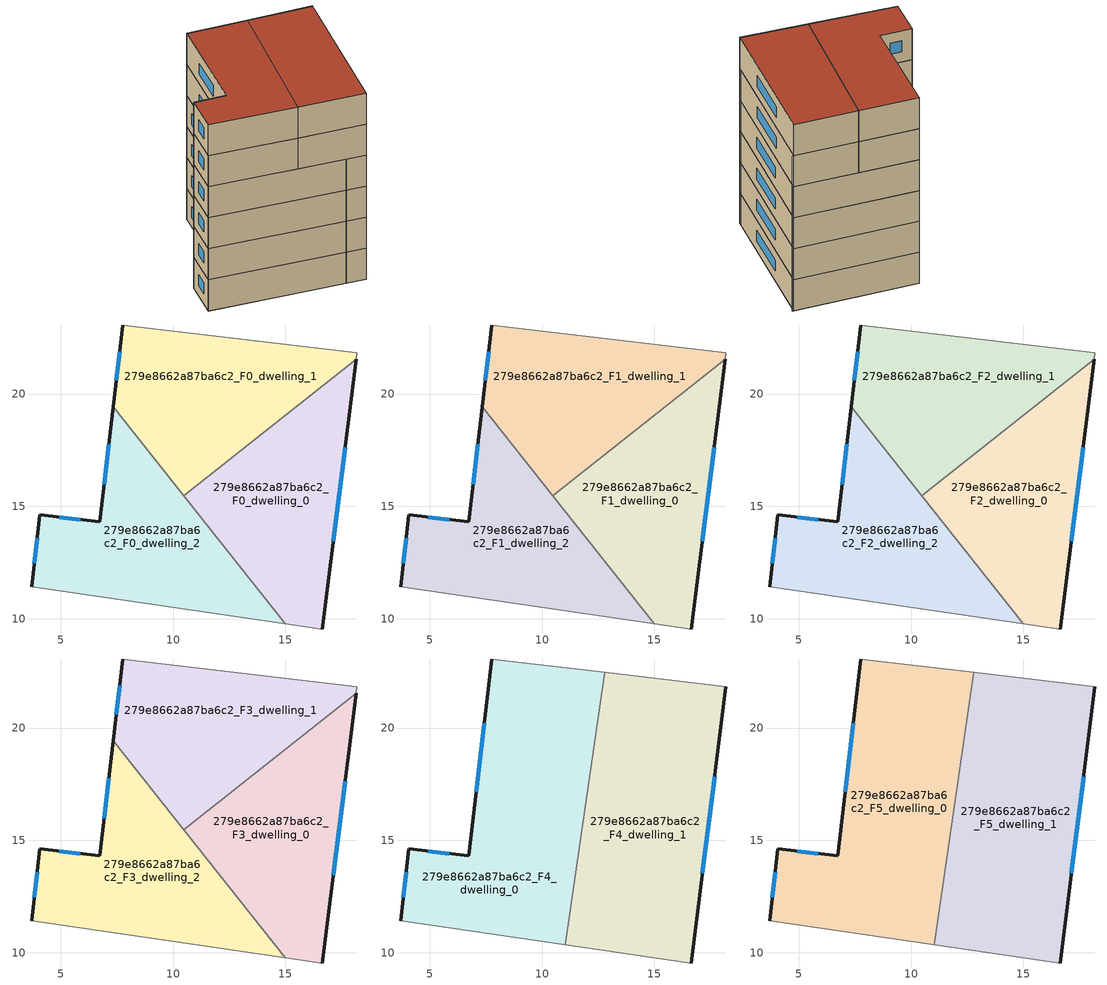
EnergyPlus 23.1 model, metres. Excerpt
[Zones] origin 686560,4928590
279e8662a87ba6c2_F0_dwelling_0
 floor ground (EU_floor_Construction): 16.63,9.54 18.15,21.55 10.48,15.46 14.99,9.78 z0
 wall outside (EU_wall_Construction): 18.15,21.55 16.63,9.54 z0:3
 wall adiabatic (EU_wall_Construction): 16.63,9.54 14.99,9.78 z0:3
 wall to 279e8662a87ba6c2_F0_dwelling_1 (EU_wall_Construction): 10.48,15.46 18.15,21.55 z0:3
 wall to 279e8662a87ba6c2_F0_dwelling_2 (EU_wall_Construction): 14.99,9.78 10.48,15.46 z0:3
 window (EU_Window_Construction): 17.65,17.64 17.12,13.44 z0.98:2.02
279e8662a87ba6c2_F0_dwelling_1
 floor ground (EU_floor_Construction): 18.15,21.55 18.18,21.84 7.75,23.08 7.33,19.43 10.48,15.46 z0
 wall outside (EU_wall_Construction): 7.33,19.43 7.75,23.08 z0:3
 wall adiabatic (EU_wall_Construction): 7.75,23.08 18.18,21.84 18.15,21.55 z0:3
 wall to 279e8662a87ba6c2_F0_dwelling_2 (EU_wall_Construction): 10.48,15.46 7.33,19.43 z0:3
 window (EU_Window_Construction): 7.47,20.62 7.61,21.89 z0.98:2.02
279e8662a87ba6c2_F0_dwelling_2
 floor ground (EU_floor_Construction): 14.99,9.78 7.33,19.43 6.73,14.31 4.06,14.62 3.69,11.43 z0
 wall outside (EU_wall_Construction): 3.69,11.43 4.06,14.62 6.73,14.31 7.33,19.43 z0:3
 wall adiabatic (EU_wall_Construction): 14.99,9.78 3.69,11.43 z0:3
 window (EU_Window_Construction): 6.93,15.97 7.13,17.77 / 3.81,12.47 3.94,13.58 / 4.93,14.52 5.86,14.41 z0.98:2.02
279e8662a87ba6c2_F1_dwelling_0
 floor to 279e8662a87ba6c2_F0_dwelling_0 (EU_floor_Construction): 16.63,9.54 18.15,21.55 10.48,15.46 14.99,9.78 z3
 wall outside (EU_wall_Construction): 18.15,21.55 16.63,9.54 z3:6
 wall adiabatic (EU_wall_Construction): 16.63,9.54 14.99,9.78 z3:6
 wall to 279e8662a87ba6c2_F1_dwelling_1 (EU_wall_Construction): 10.48,15.46 18.15,21.55 z3:6
 wall to 279e8662a87ba6c2_F1_dwelling_2 (EU_wall_Construction): 14.99,9.78 10.48,15.46 z3:6
 window (EU_Window_Construction): 17.65,17.64 17.12,13.44 z3.98:5.02
279e8662a87ba6c2_F1_dwelling_1
 floor to 279e8662a87ba6c2_F0_dwelling_1 (EU_floor_Construction): 18.15,21.55 18.18,21.84 7.75,23.08 7.33,19.43 10.48,15.46 z3
 wall outside (EU_wall_Construction): 7.33,19.43 7.75,23.08 z3:6
 wall adiabatic (EU_wall_Construction): 7.75,23.08 18.18,21.84 18.15,21.55 z3:6
 wall to 279e8662a87ba6c2_F1_dwelling_2 (EU_wall_Construction): 10.48,15.46 7.33,19.43 z3:6
 window (EU_Window_Construction): 7.47,20.62 7.61,21.89 z3.98:5.02
279e8662a87ba6c2_F1_dwelling_2
 floor to 279e8662a87ba6c2_F0_dwelling_2 (EU_floor_Construction): 14.99,9.78 7.33,19.43 6.73,14.31 4.06,14.62 3.69,11.43 z3
 wall outside (EU_wall_Construction): 3.69,11.43 4.06,14.62 6.73,14.31 7.33,19.43 z3:6
 wall adiabatic (EU_wall_Construction): 14.99,9.78 3.69,11.43 z3:6
 window (EU_Window_Construction): 6.93,15.97 7.13,17.77 / 3.81,12.47 3.94,13.58 / 4.93,14.52 5.86,14.41 z3.98:5.02
279e8662a87ba6c2_F2_dwelling_0
 floor to 279e8662a87ba6c2_F1_dwelling_0 (EU_floor_Construction): 16.63,9.54 18.15,21.55 10.48,15.46 14.99,9.78 z6
 wall outside (EU_wall_Construction): 18.15,21.55 16.63,9.54 z6:9
 wall adiabatic (EU_wall_Construction): 16.63,9.54 14.99,9.78 z6:9
 wall to 279e8662a87ba6c2_F2_dwelling_1 (EU_wall_Construction): 10.48,15.46 18.15,21.55 z6:9
 wall to 279e8662a87ba6c2_F2_dwelling_2 (EU_wall_Construction): 14.99,9.78 10.48,15.46 z6:9
 window (EU_Window_Construction): 17.65,17.64 17.12,13.44 z6.98:8.02
279e8662a87ba6c2_F2_dwelling_1
 floor to 279e8662a87ba6c2_F1_dwelling_1 (EU_floor_Construction): 18.15,21.55 18.18,21.84 7.75,23.08 7.33,19.43 10.48,15.46 z6
 wall outside (EU_wall_Construction): 7.33,19.43 7.75,23.08 z6:9
 wall adiabatic (EU_wall_Construction): 7.75,23.08 18.18,21.84 18.15,21.55 z6:9
 wall to 279e8662a87ba6c2_F2_dwelling_2 (EU_wall_Construction): 10.48,15.46 7.33,19.43 z6:9
 window (EU_Window_Construction): 7.47,20.62 7.61,21.89 z6.98:8.02
279e8662a87ba6c2_F2_dwelling_2
 floor to 279e8662a87ba6c2_F1_dwelling_2 (EU_floor_Construction): 14.99,9.78 7.33,19.43 6.73,14.31 4.06,14.62 3.69,11.43 z6
 wall outside (EU_wall_Construction): 3.69,11.43 4.06,14.62 6.73,14.31 7.33,19.43 z6:9
 wall adiabatic (EU_wall_Construction): 14.99,9.78 3.69,11.43 z6:9
 window (EU_Window_Construction): 6.93,15.97 7.13,17.77 / 3.81,12.47 3.94,13.58 / 4.93,14.52 5.86,14.41 z6.98:8.02
279e8662a87ba6c2_F3_dwelling_0
 floor to 279e8662a87ba6c2_F2_dwelling_0 (EU_floor_Construction): 16.63,9.54 18.15,21.55 10.48,15.46 14.99,9.78 z9
 wall outside (EU_wall_Construction): 18.15,21.55 16.63,9.54 z9:12
 wall adiabatic (EU_wall_Construction): 16.63,9.54 14.99,9.78 z9:12
 wall to 279e8662a87ba6c2_F3_dwelling_1 (EU_wall_Construction): 10.48,15.46 18.15,21.55 z9:12
 wall to 279e8662a87ba6c2_F3_dwelling_2 (EU_wall_Construction): 14.99,9.78 10.48,15.46 z9:12
 window (EU_Window_Construction): 17.65,17.64 17.12,13.44 z9.98:11.02
279e8662a87ba6c2_F3_dwelling_1
 floor to 279e8662a87ba6c2_F2_dwelling_1 (EU_floor_Construction): 18.15,21.55 18.18,21.84 7.75,23.08 7.33,19.43 10.48,15.46 z9
 wall outside (EU_wall_Construction): 7.33,19.43 7.75,23.08 z9:12
 wall adiabatic (EU_wall_Construction): 7.75,23.08 18.18,21.84 18.15,21.55 z9:12
 wall to 279e8662a87ba6c2_F3_dwelling_2 (EU_wall_Construction): 10.48,15.46 7.33,19.43 z9:12
 window (EU_Window_Construction): 7.47,20.62 7.61,21.89 z9.98:11.02
279e8662a87ba6c2_F3_dwelling_2
 floor to 279e8662a87ba6c2_F2_dwelling_2 (EU_floor_Construction): 14.99,9.78 7.33,19.43 6.73,14.31 4.06,14.62 3.69,11.43 z9
 wall outside (EU_wall_Construction): 3.69,11.43 4.06,14.62 6.73,14.31 7.33,19.43 z9:12
 wall adiabatic (EU_wall_Construction): 14.99,9.78 3.69,11.43 z9:12
 window (EU_Window_Construction): 6.93,15.97 7.13,17.77 / 3.81,12.47 3.94,13.58 / 4.93,14.52 5.86,14.41 z9.98:11.02
279e8662a87ba6c2_F4_dwelling_0
 floor to 279e8662a87ba6c2_F3_dwelling_2 (EU_floor_Construction): 11.02,10.36 11.57,14.09 7.33,19.43 6.73,14.31 4.06,14.62 3.69,11.43 z12
 floor to 279e8662a87ba6c2_F3_dwelling_1 (EU_floor_Construction): 11.94,16.62 12.79,22.48 7.75,23.08 7.33,19.43 10.48,15.46 z12
 floor to 279e8662a87ba6c2_F3_dwelling_0 (EU_floor_Construction): 11.57,14.09 11.94,16.62 10.48,15.46 z12
 wall outside (EU_wall_Construction): 3.69,11.43 4.06,14.62 6.73,14.31 7.75,23.08 z12:15
 wall adiabatic (EU_wall_Construction): 7.75,23.08 12.79,22.48 / 11.02,10.36 3.69,11.43 z12:15
 wall to 279e8662a87ba6c2_F4_dwelling_1 (EU_wall_Construction): 12.79,22.48 11.02,10.36 z12:15
 window (EU_Window_Construction): 3.81,12.47 3.94,13.58 / 4.93,14.52 5.86,14.41 / 7.06,17.16 7.42,20.22 z12.98:14.02
279e8662a87ba6c2_F4_dwelling_1
 floor to 279e8662a87ba6c2_F3_dwelling_0 (EU_floor_Construction): 16.63,9.54 18.15,21.55 11.94,16.62 11.57,14.09 14.99,9.78 z12
 floor to 279e8662a87ba6c2_F3_dwelling_2 (EU_floor_Construction): 14.99,9.78 11.57,14.09 11.02,10.36 z12
 floor to 279e8662a87ba6c2_F3_dwelling_1 (EU_floor_Construction): 18.15,21.55 18.18,21.84 12.79,22.48 11.94,16.62 z12
 wall outside (EU_wall_Construction): 18.18,21.84 16.63,9.54 z12:15
 wall adiabatic (EU_wall_Construction): 16.63,9.54 11.02,10.36 / 12.79,22.48 18.18,21.84 z12:15
 window (EU_Window_Construction): 17.68,17.84 17.14,13.54 z12.98:14.02
279e8662a87ba6c2_F5_dwelling_0
 floor to 279e8662a87ba6c2_F4_dwelling_0 (EU_floor_Construction): 11.02,10.36 12.79,22.48 7.75,23.08 6.73,14.31 4.06,14.62 3.69,11.43 z15
 wall outside (EU_wall_Construction): 3.69,11.43 4.06,14.62 6.73,14.31 7.75,23.08 z15:18
 wall adiabatic (EU_wall_Construction): 7.75,23.08 12.79,22.48 / 11.02,10.36 3.69,11.43 z15:18
 wall to 279e8662a87ba6c2_F5_dwelling_1 (EU_wall_Construction): 12.79,22.48 11.02,10.36 z15:18
 window (EU_Window_Construction): 3.81,12.47 3.94,13.58 / 4.93,14.52 5.86,14.41 / 7.06,17.16 7.42,20.22 z15.98:17.02
 roof outside (EU_roof_Construction): 12.79,22.48 11.02,10.36 3.69,11.43 4.06,14.62 6.73,14.31 7.75,23.08 z18
279e8662a87ba6c2_F5_dwelling_1
 floor to 279e8662a87ba6c2_F4_dwelling_1 (EU_floor_Construction): 16.63,9.54 18.18,21.84 12.79,22.48 11.02,10.36 z15
 wall outside (EU_wall_Construction): 18.18,21.84 16.63,9.54 z15:18
 wall adiabatic (EU_wall_Construction): 16.63,9.54 11.02,10.36 / 12.79,22.48 18.18,21.84 z15:18
 window (EU_Window_Construction): 17.68,17.84 17.14,13.54 z15.98:17.02
 roof outside (EU_roof_Construction): 18.18,21.84 16.63,9.54 11.02,10.36 12.79,22.48 z18
shading: 3.69,11.43 16.67,9.8 / 18.28,21.83 7.75,23.05 z0:15
[Building]
EU S2 Campaign: North Axis=0; Terrain=City; Solar Distribution=FullExterior
[Site:Location]
Bologna: Latitude=44.5; Longitude=11.25; Time Zone=1; Elevation=37
[SizingPeriod:WeatherFileDays]
AnnualSizingPeriod: Begin Month=1; Begin Day of Month=1; End Month=12; End Day of Month=31; Day of Week for Start Day=Monday; Use Weather File Daylight Saving Period=No; Use Weather File Rain and Snow Indicators=No
[MATERIAL]
EU_InternalMass_Material: Roughness=MediumRough; Thickness=0.1; Conductivity=1; Density=1800; Specific Heat=900; Thermal Absorptance=0.9; Solar Absorptance=0.7; Visible Absorptance=0.7
[MATERIAL:NOMASS] Roughness=MediumRough; Thermal Absorptance=0.9; Solar Absorptance=0.7; Visible Absorptance=0.7
Name | Thermal Resistance
EU_wall_NoMass | 0.905828
EU_roof_NoMass | 0.37593
EU_floor_NoMass | 0.67114
[WINDOWMATERIAL:SIMPLEGLAZINGSYSTEM]
EU_Window_SimpleGlazing: UFactor=4.52486; Solar Heat Gain Coefficient=0.85; Visible Transmittance=0.85
[CONSTRUCTION]
EU_wall_Construction: EU_wall_NoMass
EU_roof_Construction: EU_roof_NoMass
EU_floor_Construction: EU_floor_NoMass
EU_InternalMass_Construction: EU_InternalMass_Material
EU_Window_Construction: EU_Window_SimpleGlazing
[ZONE] Type=1; Multiplier=1; Ceiling Height=autocalculate; Floor Area=autocalculate; Part of Total Floor Area=Yes
Name | Volume
279e8662a87ba6c2_F0_dwelling_0; 279e8662a87ba6c2_F1_dwelling_0; 279e8662a87ba6c2_F2_dwelling_0; 279e8662a87ba6c2_F3_dwelling_0 | 136.77
279e8662a87ba6c2_F4_dwelling_0; 279e8662a87ba6c2_F5_dwelling_0; 279e8662a87ba6c2_F4_dwelling_1; 279e8662a87ba6c2_F5_dwelling_1 | 205.142
279e8662a87ba6c2_F0_dwelling_1; 279e8662a87ba6c2_F1_dwelling_1; 279e8662a87ba6c2_F2_dwelling_1; 279e8662a87ba6c2_F3_dwelling_1 | 136.763
279e8662a87ba6c2_F0_dwelling_2; 279e8662a87ba6c2_F1_dwelling_2; 279e8662a87ba6c2_F2_dwelling_2; 279e8662a87ba6c2_F3_dwelling_2 | 136.774
[INTERNALMASS] Construction=EU_InternalMass_Construction
Name | Zone or ZoneList | Surface Area
279e8662a87ba6c2_F0_dwelling_0_EU_InternalMass | 279e8662a87ba6c2_F0_dwelling_0 | 45.5885
279e8662a87ba6c2_F0_dwelling_1_EU_InternalMass | 279e8662a87ba6c2_F0_dwelling_1 | 45.5874
279e8662a87ba6c2_F0_dwelling_2_EU_InternalMass | 279e8662a87ba6c2_F0_dwelling_2 | 45.591
279e8662a87ba6c2_F1_dwelling_0_EU_InternalMass | 279e8662a87ba6c2_F1_dwelling_0 | 45.5885
279e8662a87ba6c2_F1_dwelling_1_EU_InternalMass | 279e8662a87ba6c2_F1_dwelling_1 | 45.5874
279e8662a87ba6c2_F1_dwelling_2_EU_InternalMass | 279e8662a87ba6c2_F1_dwelling_2 | 45.591
279e8662a87ba6c2_F2_dwelling_0_EU_InternalMass | 279e8662a87ba6c2_F2_dwelling_0 | 45.5885
279e8662a87ba6c2_F2_dwelling_1_EU_InternalMass | 279e8662a87ba6c2_F2_dwelling_1 | 45.5874
279e8662a87ba6c2_F2_dwelling_2_EU_InternalMass | 279e8662a87ba6c2_F2_dwelling_2 | 45.591
279e8662a87ba6c2_F3_dwelling_0_EU_InternalMass | 279e8662a87ba6c2_F3_dwelling_0 | 45.5885
279e8662a87ba6c2_F3_dwelling_1_EU_InternalMass | 279e8662a87ba6c2_F3_dwelling_1 | 45.5874
279e8662a87ba6c2_F3_dwelling_2_EU_InternalMass | 279e8662a87ba6c2_F3_dwelling_2 | 45.591
279e8662a87ba6c2_F4_dwelling_0_EU_InternalMass | 279e8662a87ba6c2_F4_dwelling_0 | 68.3809
279e8662a87ba6c2_F4_dwelling_1_EU_InternalMass | 279e8662a87ba6c2_F4_dwelling_1 | 68.3804
279e8662a87ba6c2_F5_dwelling_0_EU_InternalMass | 279e8662a87ba6c2_F5_dwelling_0 | 68.3809
279e8662a87ba6c2_F5_dwelling_1_EU_InternalMass | 279e8662a87ba6c2_F5_dwelling_1 | 68.3804
[OTHEREQUIPMENT] Fuel Type=Electricity; Design Level Calculation Method=Watts/Area; Power per Zone Floor Area=1; Fraction Latent=0; Fraction Radiant=0; Fraction Lost=0; Carbon Dioxide Generation Rate=0; EndUse Subcategory=EU_Step8_InternalGains
Name | Zone or ZoneList or Space or SpaceList | Schedule
EU_Step8_InternalGain_279e8662a87ba6c2_F0_dwelling_0_f000 | 279e8662a87ba6c2_F0_dwelling_0 | EU_Step8_GainSchedule_279e8662a87ba6c2_F0_dwelling_0_f000
EU_Step8_InternalGain_279e8662a87ba6c2_F0_dwelling_1_f000 | 279e8662a87ba6c2_F0_dwelling_1 | EU_Step8_GainSchedule_279e8662a87ba6c2_F0_dwelling_1_f000
EU_Step8_InternalGain_279e8662a87ba6c2_F0_dwelling_2_f000 | 279e8662a87ba6c2_F0_dwelling_2 | EU_Step8_GainSchedule_279e8662a87ba6c2_F0_dwelling_2_f000
EU_Step8_InternalGain_279e8662a87ba6c2_F1_dwelling_0_f000 | 279e8662a87ba6c2_F1_dwelling_0 | EU_Step8_GainSchedule_279e8662a87ba6c2_F1_dwelling_0_f000
EU_Step8_InternalGain_279e8662a87ba6c2_F1_dwelling_1_f000 | 279e8662a87ba6c2_F1_dwelling_1 | EU_Step8_GainSchedule_279e8662a87ba6c2_F1_dwelling_1_f000
EU_Step8_InternalGain_279e8662a87ba6c2_F1_dwelling_2_f000 | 279e8662a87ba6c2_F1_dwelling_2 | EU_Step8_GainSchedule_279e8662a87ba6c2_F1_dwelling_2_f000
EU_Step8_InternalGain_279e8662a87ba6c2_F2_dwelling_0_f000 | 279e8662a87ba6c2_F2_dwelling_0 | EU_Step8_GainSchedule_279e8662a87ba6c2_F2_dwelling_0_f000
EU_Step8_InternalGain_279e8662a87ba6c2_F2_dwelling_1_f000 | 279e8662a87ba6c2_F2_dwelling_1 | EU_Step8_GainSchedule_279e8662a87ba6c2_F2_dwelling_1_f000
EU_Step8_InternalGain_279e8662a87ba6c2_F2_dwelling_2_f000 | 279e8662a87ba6c2_F2_dwelling_2 | EU_Step8_GainSchedule_279e8662a87ba6c2_F2_dwelling_2_f000
EU_Step8_InternalGain_279e8662a87ba6c2_F3_dwelling_0_f000 | 279e8662a87ba6c2_F3_dwelling_0 | EU_Step8_GainSchedule_279e8662a87ba6c2_F3_dwelling_0_f000
EU_Step8_InternalGain_279e8662a87ba6c2_F3_dwelling_1_f000 | 279e8662a87ba6c2_F3_dwelling_1 | EU_Step8_GainSchedule_279e8662a87ba6c2_F3_dwelling_1_f000
EU_Step8_InternalGain_279e8662a87ba6c2_F3_dwelling_2_f000 | 279e8662a87ba6c2_F3_dwelling_2 | EU_Step8_GainSchedule_279e8662a87ba6c2_F3_dwelling_2_f000
EU_Step8_InternalGain_279e8662a87ba6c2_F4_dwelling_0_f000 | 279e8662a87ba6c2_F4_dwelling_0 | EU_Step8_GainSchedule_279e8662a87ba6c2_F4_dwelling_0_f000
EU_Step8_InternalGain_279e8662a87ba6c2_F4_dwelling_1_f000 | 279e8662a87ba6c2_F4_dwelling_1 | EU_Step8_GainSchedule_279e8662a87ba6c2_F4_dwelling_1_f000
EU_Step8_InternalGain_279e8662a87ba6c2_F5_dwelling_0_f000 | 279e8662a87ba6c2_F5_dwelling_0 | EU_Step8_GainSchedule_279e8662a87ba6c2_F5_dwelling_0_f000
EU_Step8_InternalGain_279e8662a87ba6c2_F5_dwelling_1_f000 | 279e8662a87ba6c2_F5_dwelling_1 | EU_Step8_GainSchedule_279e8662a87ba6c2_F5_dwelling_1_f000
[ZONEVENTILATION:DESIGNFLOWRATE] Schedule=EU_AlwaysOn; Design Flow Rate Calculation Method=AirChanges/Hour; Air Changes per Hour=0.73129; Ventilation Type=Natural; Fan Pressure Rise=0; Fan Total Efficiency=1; Constant Term Coefficient=1; Temperature Term Coefficient=0; Velocity Term Coefficient=0; Velocity Squared Term Coefficient=0; Minimum Indoor Temperature=-100; Maximum Indoor Temperature=100; Delta Temperature=-100; Minimum Outdoor Temperature=-100; Maximum Outdoor Temperature=100; Maximum Wind Speed=40
Name | Zone or ZoneList or Space or SpaceList
EU_ConstantAir_279e8662a87ba6c2_F0_dwelling_0 | 279e8662a87ba6c2_F0_dwelling_0
EU_ConstantAir_279e8662a87ba6c2_F0_dwelling_1 | 279e8662a87ba6c2_F0_dwelling_1
EU_ConstantAir_279e8662a87ba6c2_F0_dwelling_2 | 279e8662a87ba6c2_F0_dwelling_2
EU_ConstantAir_279e8662a87ba6c2_F1_dwelling_0 | 279e8662a87ba6c2_F1_dwelling_0
EU_ConstantAir_279e8662a87ba6c2_F1_dwelling_1 | 279e8662a87ba6c2_F1_dwelling_1
EU_ConstantAir_279e8662a87ba6c2_F1_dwelling_2 | 279e8662a87ba6c2_F1_dwelling_2
EU_ConstantAir_279e8662a87ba6c2_F2_dwelling_0 | 279e8662a87ba6c2_F2_dwelling_0
EU_ConstantAir_279e8662a87ba6c2_F2_dwelling_1 | 279e8662a87ba6c2_F2_dwelling_1
EU_ConstantAir_279e8662a87ba6c2_F2_dwelling_2 | 279e8662a87ba6c2_F2_dwelling_2
EU_ConstantAir_279e8662a87ba6c2_F3_dwelling_0 | 279e8662a87ba6c2_F3_dwelling_0
EU_ConstantAir_279e8662a87ba6c2_F3_dwelling_1 | 279e8662a87ba6c2_F3_dwelling_1
EU_ConstantAir_279e8662a87ba6c2_F3_dwelling_2 | 279e8662a87ba6c2_F3_dwelling_2
EU_ConstantAir_279e8662a87ba6c2_F4_dwelling_0 | 279e8662a87ba6c2_F4_dwelling_0
EU_ConstantAir_279e8662a87ba6c2_F4_dwelling_1 | 279e8662a87ba6c2_F4_dwelling_1
EU_ConstantAir_279e8662a87ba6c2_F5_dwelling_0 | 279e8662a87ba6c2_F5_dwelling_0
EU_ConstantAir_279e8662a87ba6c2_F5_dwelling_1 | 279e8662a87ba6c2_F5_dwelling_1
[HVACTEMPLATE:THERMOSTAT] Constant Heating Setpoint=20; Constant Cooling Setpoint=50
EU_HeatOnly_279e8662a87ba6c2_F0_dwelling_0; EU_HeatOnly_279e8662a87ba6c2_F0_dwelling_1; EU_HeatOnly_279e8662a87ba6c2_F0_dwelling_2; EU_HeatOnly_279e8662a87ba6c2_F1_dwelling_0; EU_HeatOnly_279e8662a87ba6c2_F1_dwelling_1; EU_HeatOnly_279e8662a87ba6c2_F1_dwelling_2; EU_HeatOnly_279e8662a87ba6c2_F2_dwelling_0; EU_HeatOnly_279e8662a87ba6c2_F2_dwelling_1; EU_HeatOnly_279e8662a87ba6c2_F2_dwelling_2; EU_HeatOnly_279e8662a87ba6c2_F3_dwelling_0; EU_HeatOnly_279e8662a87ba6c2_F3_dwelling_1; EU_HeatOnly_279e8662a87ba6c2_F3_dwelling_2; EU_HeatOnly_279e8662a87ba6c2_F4_dwelling_0; EU_HeatOnly_279e8662a87ba6c2_F4_dwelling_1; EU_HeatOnly_279e8662a87ba6c2_F5_dwelling_0; EU_HeatOnly_279e8662a87ba6c2_F5_dwelling_1
[HVACTEMPLATE:ZONE:IDEALLOADSAIRSYSTEM] System Availability Schedule=EU_AlwaysOn; Maximum Heating Supply Air Temperature=50; Minimum Cooling Supply Air Temperature=13; Maximum Heating Supply Air Humidity Ratio=0.0156; Minimum Cooling Supply Air Humidity Ratio=0.0077; Heating Limit=NoLimit; Cooling Limit=NoLimit; Heating Availability Schedule=EU_AlwaysOn; Cooling Availability Schedule=EU_CoolingOff; Dehumidification Control Type=ConstantSensibleHeatRatio; Cooling Sensible Heat Ratio=0.7; Dehumidification Setpoint=60; Humidification Control Type=None; Humidification Setpoint=30; Outdoor Air Method=None; Outdoor Air Flow Rate per Person=0.00944; Outdoor Air Flow Rate per Zone Floor Area=0; Outdoor Air Flow Rate per Zone=0; Demand Controlled Ventilation Type=None; Outdoor Air Economizer Type=NoEconomizer; Heat Recovery Type=None; Sensible Heat Recovery Effectiveness=0.7; Latent Heat Recovery Effectiveness=0.65
Name | Template Thermostat
279e8662a87ba6c2_F0_dwelling_0 | EU_HeatOnly_279e8662a87ba6c2_F0_dwelling_0
279e8662a87ba6c2_F0_dwelling_1 | EU_HeatOnly_279e8662a87ba6c2_F0_dwelling_1
279e8662a87ba6c2_F0_dwelling_2 | EU_HeatOnly_279e8662a87ba6c2_F0_dwelling_2
279e8662a87ba6c2_F1_dwelling_0 | EU_HeatOnly_279e8662a87ba6c2_F1_dwelling_0
279e8662a87ba6c2_F1_dwelling_1 | EU_HeatOnly_279e8662a87ba6c2_F1_dwelling_1
279e8662a87ba6c2_F1_dwelling_2 | EU_HeatOnly_279e8662a87ba6c2_F1_dwelling_2
279e8662a87ba6c2_F2_dwelling_0 | EU_HeatOnly_279e8662a87ba6c2_F2_dwelling_0
279e8662a87ba6c2_F2_dwelling_1 | EU_HeatOnly_279e8662a87ba6c2_F2_dwelling_1
279e8662a87ba6c2_F2_dwelling_2 | EU_HeatOnly_279e8662a87ba6c2_F2_dwelling_2
279e8662a87ba6c2_F3_dwelling_0 | EU_HeatOnly_279e8662a87ba6c2_F3_dwelling_0
279e8662a87ba6c2_F3_dwelling_1 | EU_HeatOnly_279e8662a87ba6c2_F3_dwelling_1
279e8662a87ba6c2_F3_dwelling_2 | EU_HeatOnly_279e8662a87ba6c2_F3_dwelling_2
279e8662a87ba6c2_F4_dwelling_0 | EU_HeatOnly_279e8662a87ba6c2_F4_dwelling_0
279e8662a87ba6c2_F4_dwelling_1 | EU_HeatOnly_279e8662a87ba6c2_F4_dwelling_1
279e8662a87ba6c2_F5_dwelling_0 | EU_HeatOnly_279e8662a87ba6c2_F5_dwelling_0
279e8662a87ba6c2_F5_dwelling_1 | EU_HeatOnly_279e8662a87ba6c2_F5_dwelling_1
[SIZING:ZONE] Zone Cooling Design Supply Air Temperature Input Method=SupplyAirTemperature; Zone Cooling Design Supply Air Temperature=13; Zone Heating Design Supply Air Temperature Input Method=SupplyAirTemperature; Zone Heating Design Supply Air Temperature=50; Zone Cooling Design Supply Air Humidity Ratio=0.008; Zone Heating Design Supply Air Humidity Ratio=0.008; Cooling Design Air Flow Method=DesignDay; Cooling Design Air Flow Rate=0; Cooling Minimum Air Flow per Zone Floor Area=0.000762; Cooling Minimum Air Flow=0; Cooling Minimum Air Flow Fraction=0.2; Heating Design Air Flow Method=DesignDay; Heating Design Air Flow Rate=0; Heating Maximum Air Flow per Zone Floor Area=0.002032; Heating Maximum Air Flow=0.141576; Heating Maximum Air Flow Fraction=0.3; Account for Dedicated Outdoor Air System=No; Dedicated Outdoor Air System Control Strategy=NeutralSupplyAir; Dedicated Outdoor Air Low Setpoint Temperature for Design=autosize; Dedicated Outdoor Air High Setpoint Temperature for Design=autosize; Zone Load Sizing Method=Sensible Load Only No Latent Load; Zone Latent Cooling Design Supply Air Humidity Ratio Input Method=HumidityRatioDifference; Zone Cooling Design Supply Air Humidity Ratio Difference=0.005; Zone Latent Heating Design Supply Air Humidity Ratio Input Method=HumidityRatioDifference; Zone Humidification Design Supply Air Humidity Ratio Difference=0.005
279e8662a87ba6c2_F0_dwelling_0; 279e8662a87ba6c2_F0_dwelling_1; 279e8662a87ba6c2_F0_dwelling_2; 279e8662a87ba6c2_F1_dwelling_0; 279e8662a87ba6c2_F1_dwelling_1; 279e8662a87ba6c2_F1_dwelling_2; 279e8662a87ba6c2_F2_dwelling_0; 279e8662a87ba6c2_F2_dwelling_1; 279e8662a87ba6c2_F2_dwelling_2; 279e8662a87ba6c2_F3_dwelling_0; 279e8662a87ba6c2_F3_dwelling_1; 279e8662a87ba6c2_F3_dwelling_2; 279e8662a87ba6c2_F4_dwelling_0; 279e8662a87ba6c2_F4_dwelling_1; 279e8662a87ba6c2_F5_dwelling_0; 279e8662a87ba6c2_F5_dwelling_1
[SCHEDULE:CONSTANT]
Name | Hourly Value
EU_AlwaysOn | 1
EU_CoolingOff | 0
[SCHEDULE:FILE] Column Number=1; Rows to Skip at Top=0; Number of Hours of Data=8760; Column Separator=Comma; Interpolate to Timestep=No; Minutes per Item=60; Adjust Schedule for Daylight Savings=Yes
Name | File
EU_Step8_GainSchedule_279e8662a87ba6c2_F0_dwelling_0_f000 | ../../schedules/279e8662a87ba6c2/279e8662a87ba6c2_F0_dwelling_0_f000_gain.csv
EU_Step8_GainSchedule_279e8662a87ba6c2_F0_dwelling_1_f000 | ../../schedules/279e8662a87ba6c2/279e8662a87ba6c2_F0_dwelling_1_f000_gain.csv
EU_Step8_GainSchedule_279e8662a87ba6c2_F0_dwelling_2_f000 | ../../schedules/279e8662a87ba6c2/279e8662a87ba6c2_F0_dwelling_2_f000_gain.csv
EU_Step8_GainSchedule_279e8662a87ba6c2_F1_dwelling_0_f000 | ../../schedules/279e8662a87ba6c2/279e8662a87ba6c2_F1_dwelling_0_f000_gain.csv
EU_Step8_GainSchedule_279e8662a87ba6c2_F1_dwelling_1_f000 | ../../schedules/279e8662a87ba6c2/279e8662a87ba6c2_F1_dwelling_1_f000_gain.csv
EU_Step8_GainSchedule_279e8662a87ba6c2_F1_dwelling_2_f000 | ../../schedules/279e8662a87ba6c2/279e8662a87ba6c2_F1_dwelling_2_f000_gain.csv
EU_Step8_GainSchedule_279e8662a87ba6c2_F2_dwelling_0_f000 | ../../schedules/279e8662a87ba6c2/279e8662a87ba6c2_F2_dwelling_0_f000_gain.csv
EU_Step8_GainSchedule_279e8662a87ba6c2_F2_dwelling_1_f000 | ../../schedules/279e8662a87ba6c2/279e8662a87ba6c2_F2_dwelling_1_f000_gain.csv
EU_Step8_GainSchedule_279e8662a87ba6c2_F2_dwelling_2_f000 | ../../schedules/279e8662a87ba6c2/279e8662a87ba6c2_F2_dwelling_2_f000_gain.csv
EU_Step8_GainSchedule_279e8662a87ba6c2_F3_dwelling_0_f000 | ../../schedules/279e8662a87ba6c2/279e8662a87ba6c2_F3_dwelling_0_f000_gain.csv
EU_Step8_GainSchedule_279e8662a87ba6c2_F3_dwelling_1_f000 | ../../schedules/279e8662a87ba6c2/279e8662a87ba6c2_F3_dwelling_1_f000_gain.csv
EU_Step8_GainSchedule_279e8662a87ba6c2_F3_dwelling_2_f000 | ../../schedules/279e8662a87ba6c2/279e8662a87ba6c2_F3_dwelling_2_f000_gain.csv
EU_Step8_GainSchedule_279e8662a87ba6c2_F4_dwelling_0_f000 | ../../schedules/279e8662a87ba6c2/279e8662a87ba6c2_F4_dwelling_0_f000_gain.csv
EU_Step8_GainSchedule_279e8662a87ba6c2_F4_dwelling_1_f000 | ../../schedules/279e8662a87ba6c2/279e8662a87ba6c2_F4_dwelling_1_f000_gain.csv
EU_Step8_GainSchedule_279e8662a87ba6c2_F5_dwelling_0_f000 | ../../schedules/279e8662a87ba6c2/279e8662a87ba6c2_F5_dwelling_0_f000_gain.csv
EU_Step8_GainSchedule_279e8662a87ba6c2_F5_dwelling_1_f000 | ../../schedules/279e8662a87ba6c2/279e8662a87ba6c2_F5_dwelling_1_f000_gain.csv
